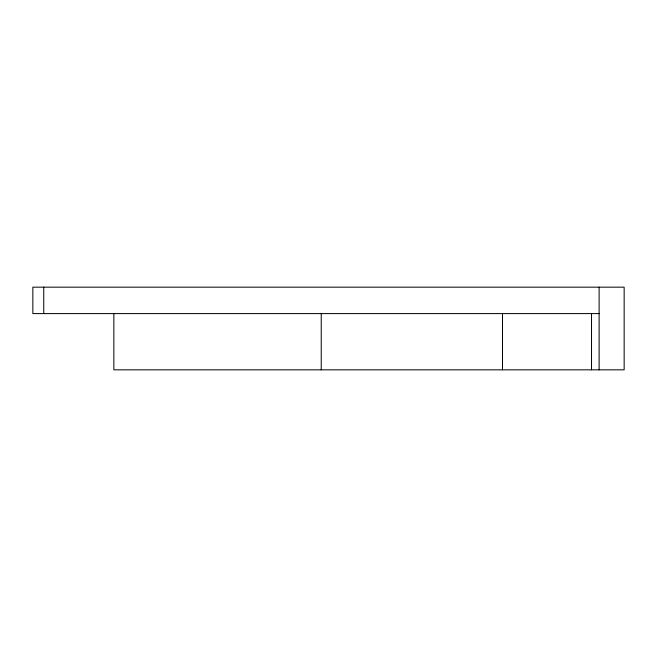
<?xml version="1.0" encoding="UTF-8"?>
<svg xmlns="http://www.w3.org/2000/svg" width="657" height="657" viewBox="0 0 657 657"><rect width="100%" height="100%" fill="white"/><g stroke="black" fill="none" stroke-linecap="round" stroke-linejoin="round"><path stroke-width="0.99" d="M599.118 313.594L32.85 313.594L32.85 287.166L624.15 287.166L624.15 369.834L113.858 369.834L113.858 313.594M599.118 287.166L599.118 369.834M591.522 313.594L591.522 369.834M502.506 313.594L502.506 369.834M321.232 313.594L321.232 369.834M43.748 287.166L43.748 313.594"/></g></svg>
